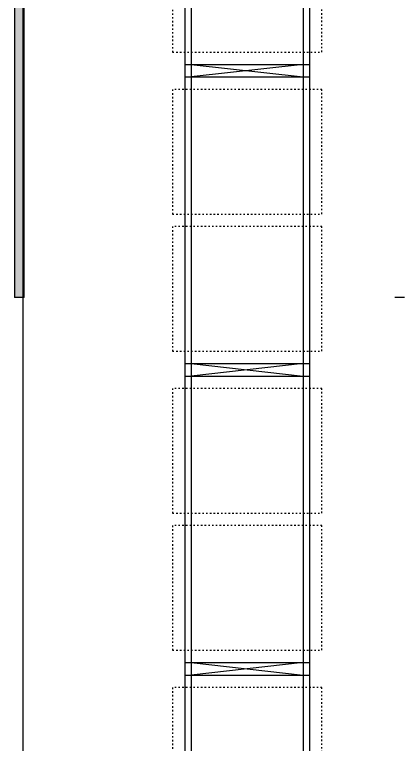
# Model space of a CAD drawing. Header units: millimetres. Extents: x 6622 to 532820, y 3370 to 359312.
# Drawn here: x 472782 to 475913, y 307383 to 313241 of the extents above; entities that cross this region are included whole.
import ezdxf

# ---------------------------------------------------------------- set-up
doc = ezdxf.new("R2010")
doc.units = ezdxf.units.MM
doc.linetypes.add('ACAD_ISO03W100', pattern=[30, 12, -18])

# ---------------------------------------------------------------- blocks, each defined once
blk = doc.blocks.new('货架')
at = {"color": 6}
for p, q in [((213640, 135175), (213640, 115875)), ((213690, 135175), (213690, 115875)), ((214590, 135175), (214590, 115875)), ((214640, 135175), (214640, 115875)), ((213640, 130375), (214640, 130375)), ((213690, 130375), (214590, 130275)), ((214590, 130375), (213690, 130275)), ((213640, 130275), (214640, 130275)), ((213640, 127975), (214640, 127975)), ((213690, 127975), (214590, 127875)), ((214590, 127975), (213690, 127875)), ((213640, 127875), (214640, 127875)), ((213640, 125575), (214640, 125575)), ((213690, 125575), (214590, 125475)), ((214590, 125575), (213690, 125475)), ((213640, 125475), (214640, 125475))]:
    blk.add_line(p, q, dxfattribs=at)
at = {"color": 3, "linetype": 'ACAD_ISO03W100'}
for points in [[(213540, 131475), (213540, 130475), (214740, 130475), (214740, 131475)], [(213540, 130175), (213540, 129175), (214740, 129175), (214740, 130175)], [(213540, 129075), (213540, 128075), (214740, 128075), (214740, 129075)], [(213540, 127775), (213540, 126775), (214740, 126775), (214740, 127775)], [(213540, 126675), (213540, 125675), (214740, 125675), (214740, 126675)], [(213540, 125375), (213540, 124375), (214740, 124375), (214740, 125375)]]:
    blk.add_lwpolyline(points, close=True, dxfattribs=at)

msp = doc.modelspace()

# ---------------------------------------------------------------- hatches: boundary and pattern name
h = msp.add_hatch()
h.set_pattern_fill('ANGLE', color=3, scale=5)
h.set_pattern_definition([(0, (15511.793, 0), (0, 34.925), [25.4, -9.525]), (90, (15511.793, 0), (-34.925, 2e-15), [25.4, -9.525])])
h.paths.add_polyline_path([(472859.323, 316220.48), (472781.88, 316220.48), (472781.88, 310970.961), (472859.323, 310970.961)])

# ---------------------------------------------------------------- linework, layer by layer
at = {"color": 2}
msp.add_line((472850, 268040), (472850, 318040), dxfattribs=at)
at = {"color": 3}
for p, q in [((472781.88, 316220.48), (472781.88, 310970.961)), ((472859.323, 310970.961), (472859.323, 316220.48)), ((472859.323, 310970.961), (472781.88, 310970.961)), ((475912.646, 310970.961), (475835.204, 310970.961))]:
    msp.add_line(p, q, dxfattribs=at)

# ---------------------------------------------------------------- block references
at = {"color": 0}
msp.add_blockref('货架', (260510, 182465), dxfattribs=at)

doc.saveas('drawing.dxf')
